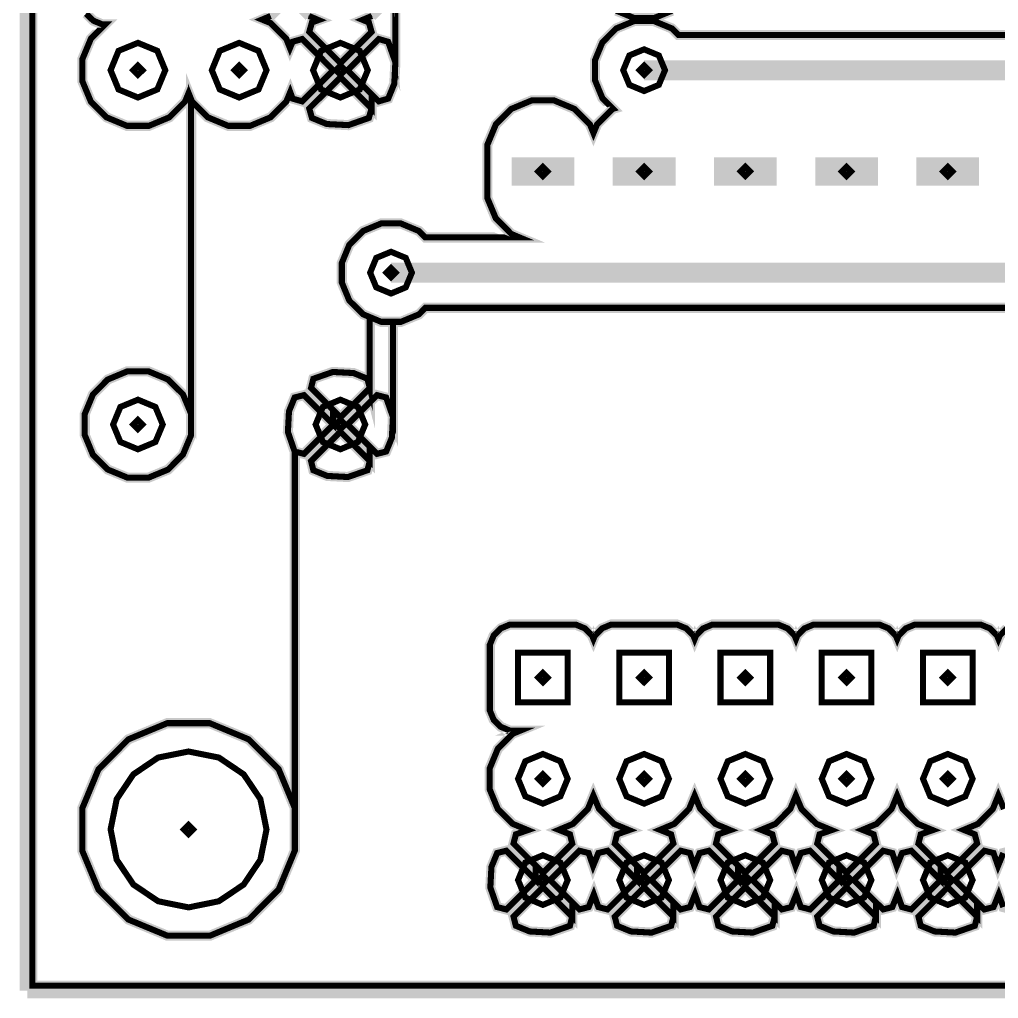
# Model space of a CAD drawing. Extents: x 0 to 6.22, y 0 to 4.04.
# Drawn here: x 0 to 0.967, y 0.001 to 0.968 of the extents above; entities that cross this region are included whole.
import ezdxf

# ---------------------------------------------------------------- set-up
doc = ezdxf.new("R2010")
doc.units = 0
doc.layers.get('0').update_dxf_attribs({"linetype": 'CONTINUOUS'})

msp = doc.modelspace()

# ---------------------------------------------------------------- linework, layer by layer
at = {"color": 0}
for points, const_width in [([(0.0076, 1.97711), (0.0076, 0.00857)], 0.015), ([(0.01264, 1.97211), (0.01264, 0.01362), (1.97114, 0.01362), (1.97114, 1.97211)], 0.01), ([(0.01264, 1.97211), (0.01264, 0.01362), (1.97114, 0.01362), (1.97114, 1.97211)], 0.006), ([(0.37131, 1.00559), (0.37131, 0.92589), (0.37023, 0.90457), (0.3642, 0.88992), (0.35482, 0.88721), (0.34782, 0.89421), (0.34782, 0.88021), (0.34511, 0.87082), (0.32492, 0.86372), (0.3036, 0.8648), (0.2889, 0.87082), (0.28624, 0.88021), (0.317, 0.91092), (0.34782, 0.88021), (0.34782, 0.89421), (0.32411, 0.91797), (0.35482, 0.94878), (0.3642, 0.94607), (0.37131, 0.92589), (0.37131, 1.00559)], 0.01), ([(0.37131, 1.00559), (0.37131, 0.92589), (0.37023, 0.90457), (0.3642, 0.88992), (0.35482, 0.88721), (0.34782, 0.89421), (0.34782, 0.88021), (0.34511, 0.87082), (0.32492, 0.86372), (0.3036, 0.8648), (0.2889, 0.87082), (0.28624, 0.88021), (0.317, 0.91092), (0.34782, 0.88021), (0.34782, 0.89421), (0.32411, 0.91797), (0.35482, 0.94878), (0.3642, 0.94607), (0.37131, 0.92589), (0.37131, 1.00559)], 0.006), ([(0.26351, 0.98687), (0.2481, 0.97152), (0.23964, 0.96799), (0.2481, 0.96452), (0.26351, 0.94911), (0.2672, 0.93989), (0.2698, 0.94607), (0.27924, 0.94878), (0.3099, 0.91797), (0.27924, 0.88721), (0.2698, 0.88992), (0.26742, 0.89638), (0.26351, 0.88688), (0.2481, 0.87147), (0.22792, 0.86306), (0.20611, 0.86306), (0.18593, 0.87147), (0.17052, 0.88688), (0.16954, 0.88932), (0.16954, 0.55762), (0.16151, 0.5383), (0.14681, 0.52349), (0.1275, 0.51552), (0.10661, 0.51552), (0.08729, 0.52349), (0.07254, 0.53819), (0.06451, 0.55751), (0.06451, 0.5784), (0.07254, 0.59771), (0.08724, 0.61247), (0.1065, 0.6205), (0.12744, 0.6205), (0.1467, 0.61247), (0.16151, 0.59782), (0.16954, 0.5785), (0.16954, 0.88932), (0.16699, 0.89529), (0.16352, 0.88688), (0.14811, 0.87147), (0.12793, 0.86306), (0.10612, 0.86306), (0.08594, 0.87147), (0.07053, 0.88688), (0.06212, 0.90712), (0.06212, 0.92887), (0.07053, 0.94911), (0.08453, 0.96311), (0.08214, 0.96311), (0.07292, 0.96691), (0.06592, 0.9739)], 0.01), ([(0.3635, 0.98687), (0.34809, 0.97152), (0.33892, 0.96772), (0.34511, 0.96517), (0.34782, 0.95578), (0.317, 0.92508), (0.28624, 0.95578), (0.2889, 0.96517), (0.29541, 0.9675), (0.28591, 0.97152), (0.27051, 0.98687)], 0.01), ([(0.2481, 0.97152), (0.23964, 0.96799), (0.2481, 0.96452), (0.26351, 0.94911), (0.2672, 0.93989), (0.2698, 0.94607), (0.27924, 0.94878), (0.3099, 0.91797), (0.27924, 0.88721), (0.2698, 0.88992), (0.26742, 0.89638), (0.26351, 0.88688), (0.2481, 0.87147), (0.22792, 0.86306), (0.20611, 0.86306), (0.18593, 0.87147), (0.17052, 0.88688), (0.16954, 0.88932), (0.16954, 0.55762), (0.16151, 0.5383), (0.14681, 0.52349), (0.1275, 0.51552), (0.10661, 0.51552), (0.08729, 0.52349), (0.07254, 0.53819), (0.06451, 0.55751), (0.06451, 0.5784), (0.07254, 0.59771), (0.08724, 0.61247), (0.1065, 0.6205), (0.12744, 0.6205), (0.1467, 0.61247), (0.16151, 0.59782), (0.16954, 0.5785), (0.16954, 0.88932), (0.16699, 0.89529), (0.16352, 0.88688), (0.14811, 0.87147), (0.12793, 0.86306), (0.10612, 0.86306), (0.08594, 0.87147), (0.07053, 0.88688), (0.06212, 0.90712), (0.06212, 0.92887), (0.07053, 0.94911), (0.08453, 0.96311), (0.08214, 0.96311), (0.07292, 0.96691), (0.06592, 0.9739)], 0.006), ([(0.64464, 0.97678), (0.62674, 0.9694), (0.60742, 0.9694), (0.58952, 0.97678)], 0.01), ([(0.64464, 0.97678), (0.62674, 0.9694), (0.60742, 0.9694), (0.58952, 0.97678)], 0.006), ([(1.0695, 0.68321), (0.40093, 0.68321), (0.39464, 0.67681), (0.37674, 0.66938), (0.36892, 0.66938), (0.36892, 0.57541), (0.36784, 0.55501), (0.3622, 0.54129), (0.35314, 0.53901), (0.34603, 0.54612), (0.34603, 0.5319), (0.3437, 0.52279), (0.32444, 0.51611), (0.30404, 0.5172), (0.29031, 0.52279), (0.28803, 0.5319), (0.317, 0.56087), (0.34603, 0.5319), (0.34603, 0.54612), (0.32411, 0.56798), (0.35314, 0.59701), (0.3622, 0.59467), (0.36892, 0.57541), (0.36892, 0.66938), (0.35742, 0.66938), (0.34603, 0.6741), (0.34603, 0.60411), (0.317, 0.57509), (0.3099, 0.58219), (0.3099, 0.56798), (0.28092, 0.53901), (0.27203, 0.54118), (0.27203, 0.14719), (0.25602, 0.10862), (0.22651, 0.07899), (0.18804, 0.06299), (0.14621, 0.06299), (0.10759, 0.07899), (0.07802, 0.10851), (0.06201, 0.14697), (0.06201, 0.1888), (0.07802, 0.22738), (0.10753, 0.257), (0.146, 0.273), (0.18782, 0.273), (0.2264, 0.257), (0.25602, 0.22748), (0.27203, 0.18902), (0.27203, 0.54118), (0.27181, 0.54129), (0.26514, 0.5606), (0.26622, 0.581), (0.27181, 0.59467), (0.28092, 0.59701), (0.3099, 0.56798), (0.3099, 0.58219), (0.28803, 0.60411), (0.29031, 0.61317), (0.30962, 0.6199), (0.33002, 0.61882), (0.3437, 0.61317), (0.34603, 0.60411), (0.34603, 0.6741), (0.33952, 0.67681), (0.32579, 0.69037), (0.31841, 0.70828), (0.31841, 0.72759), (0.32579, 0.7455), (0.33941, 0.75917), (0.35731, 0.7666), (0.37663, 0.7666), (0.39453, 0.75917), (0.40093, 0.75277), (0.49403, 0.75277), (0.48589, 0.75618), (0.47054, 0.77159), (0.46213, 0.79178), (0.46213, 0.84418), (0.47054, 0.86442), (0.48589, 0.87977), (0.50613, 0.88818), (0.52794, 0.88818), (0.54812, 0.87977), (0.56353, 0.86442), (0.567, 0.8559), (0.57053, 0.86442), (0.58594, 0.87977), (0.58632, 0.87988), (0.57579, 0.89041), (0.56841, 0.90831), (0.56841, 0.92757), (0.57579, 0.94547), (0.58941, 0.9592), (0.60731, 0.96658), (0.62663, 0.96658), (0.64453, 0.9592), (0.65093, 0.9528), (1.33301, 0.9528)], 0.01), ([(1.0695, 0.68321), (0.40093, 0.68321), (0.39464, 0.67681), (0.37674, 0.66938), (0.36892, 0.66938), (0.36892, 0.57541), (0.36784, 0.55501), (0.3622, 0.54129), (0.35314, 0.53901), (0.34603, 0.54612), (0.34603, 0.5319), (0.3437, 0.52279), (0.32444, 0.51611), (0.30404, 0.5172), (0.29031, 0.52279), (0.28803, 0.5319), (0.317, 0.56087), (0.34603, 0.5319), (0.34603, 0.54612), (0.32411, 0.56798), (0.35314, 0.59701), (0.3622, 0.59467), (0.36892, 0.57541), (0.36892, 0.66938), (0.35742, 0.66938), (0.34603, 0.6741), (0.34603, 0.60411), (0.317, 0.57509), (0.3099, 0.58219), (0.3099, 0.56798), (0.28092, 0.53901), (0.27203, 0.54118), (0.27203, 0.14719), (0.25602, 0.10862), (0.22651, 0.07899), (0.18804, 0.06299), (0.14621, 0.06299), (0.10759, 0.07899), (0.07802, 0.10851), (0.06201, 0.14697), (0.06201, 0.1888), (0.07802, 0.22738), (0.10753, 0.257), (0.146, 0.273), (0.18782, 0.273), (0.2264, 0.257), (0.25602, 0.22748), (0.27203, 0.18902), (0.27203, 0.54118), (0.27181, 0.54129), (0.26514, 0.5606), (0.26622, 0.581), (0.27181, 0.59467), (0.28092, 0.59701), (0.3099, 0.56798), (0.3099, 0.58219), (0.28803, 0.60411), (0.29031, 0.61317), (0.30962, 0.6199), (0.33002, 0.61882), (0.3437, 0.61317), (0.34603, 0.60411), (0.34603, 0.6741), (0.33952, 0.67681), (0.32579, 0.69037), (0.31841, 0.70828), (0.31841, 0.72759), (0.32579, 0.7455), (0.33941, 0.75917), (0.35731, 0.7666), (0.37663, 0.7666), (0.39453, 0.75917), (0.40093, 0.75277), (0.49403, 0.75277), (0.48589, 0.75618), (0.47054, 0.77159), (0.46213, 0.79178), (0.46213, 0.84418), (0.47054, 0.86442), (0.48589, 0.87977), (0.50613, 0.88818), (0.52794, 0.88818), (0.54812, 0.87977), (0.56353, 0.86442), (0.567, 0.8559), (0.57053, 0.86442), (0.58594, 0.87977), (0.58632, 0.87988), (0.57579, 0.89041), (0.56841, 0.90831), (0.56841, 0.92757), (0.57579, 0.94547), (0.58941, 0.9592), (0.60731, 0.96658), (0.62663, 0.96658), (0.64453, 0.9592), (0.65093, 0.9528), (1.33301, 0.9528)], 0.006), ([(0.34809, 0.97152), (0.33892, 0.96772), (0.34511, 0.96517), (0.34782, 0.95578), (0.317, 0.92508), (0.28624, 0.95578), (0.2889, 0.96517), (0.29541, 0.9675), (0.28591, 0.97152)], 0.006), ([(0.14404, 0.91797), (0.13612, 0.89893), (0.11703, 0.891), (0.09787, 0.89893), (0.09001, 0.91797), (0.09787, 0.93712), (0.11703, 0.94499), (0.13612, 0.93712), (0.14404, 0.91797)], 0.006), ([(0.24403, 0.91797), (0.23611, 0.89893), (0.21701, 0.891), (0.19786, 0.89893), (0.19, 0.91797), (0.19786, 0.93712), (0.21701, 0.94499), (0.23611, 0.93712), (0.24403, 0.91797)], 0.006), ([(0.34402, 0.91797), (0.3361, 0.89893), (0.317, 0.891), (0.29791, 0.89893), (0.29004, 0.91797), (0.29791, 0.93712), (0.317, 0.94499), (0.3361, 0.93712), (0.34402, 0.91797)], 0.006), ([(0.63764, 0.91797), (0.63157, 0.90348), (0.61703, 0.89741), (0.60243, 0.90348), (0.59641, 0.91797), (0.60243, 0.93256), (0.61703, 0.93859), (0.63157, 0.93256), (0.63764, 0.91797)], 0.006), ([(0.61703, 0.91797), (1.36702, 0.91797)], 0.0197), ([(0.51704, 0.80398), (0.51704, 0.83198)], 0.062), ([(0.61703, 0.80398), (0.61703, 0.83198)], 0.062), ([(0.71701, 0.80398), (0.71701, 0.83198)], 0.062), ([(0.817, 0.80398), (0.817, 0.83198)], 0.062), ([(0.91699, 0.80398), (0.91699, 0.83198)], 0.062), ([(0.38764, 0.71799), (0.38156, 0.70345), (0.36702, 0.69737), (0.35243, 0.70345), (0.34641, 0.71799), (0.35243, 0.73259), (0.36702, 0.73861), (0.38156, 0.73259), (0.38764, 0.71799)], 0.006), ([(0.36702, 0.71799), (1.61703, 0.71799)], 0.0197), ([(0.14149, 0.56798), (0.13428, 0.55073), (0.11703, 0.54351), (0.09966, 0.55073), (0.0925, 0.56798), (0.09966, 0.58534), (0.11703, 0.5925), (0.13428, 0.58534), (0.14149, 0.56798)], 0.006), ([(0.34153, 0.56798), (0.33431, 0.55073), (0.317, 0.54351), (0.2997, 0.55073), (0.29253, 0.56798), (0.2997, 0.58534), (0.317, 0.5925), (0.33431, 0.58534), (0.34153, 0.56798)], 0.006), ([(0.97249, 0.18821), (0.96691, 0.2015), (0.96154, 0.18831), (0.94683, 0.1735), (0.93273, 0.16759), (0.94368, 0.16319), (0.94602, 0.15408), (0.91699, 0.12511), (0.90994, 0.13222), (0.90994, 0.118), (0.88091, 0.08898), (0.8718, 0.09131), (0.8673, 0.1039), (0.8622, 0.09131), (0.85314, 0.08898), (0.84603, 0.09608), (0.84603, 0.08187), (0.8437, 0.07281), (0.82444, 0.06608), (0.80404, 0.06722), (0.79031, 0.07281), (0.78803, 0.08187), (0.817, 0.11089), (0.84603, 0.08187), (0.84603, 0.09608), (0.82411, 0.118), (0.85314, 0.14697), (0.8622, 0.14469), (0.86659, 0.132), (0.8718, 0.14469), (0.88091, 0.14697), (0.90994, 0.118), (0.90994, 0.13222), (0.88802, 0.15408), (0.8903, 0.16319), (0.90213, 0.16732), (0.88731, 0.1735), (0.8725, 0.18821), (0.86692, 0.2015), (0.86149, 0.18831), (0.84684, 0.1735), (0.83268, 0.16759), (0.8437, 0.16319), (0.84603, 0.15408), (0.817, 0.12511), (0.8099, 0.13222), (0.8099, 0.118), (0.78092, 0.08898), (0.77181, 0.09131), (0.76731, 0.1039), (0.76221, 0.09131), (0.75309, 0.08898), (0.74604, 0.09608), (0.74604, 0.08187), (0.74371, 0.07281), (0.72439, 0.06608), (0.70399, 0.06722), (0.69032, 0.07281), (0.68804, 0.08187), (0.71701, 0.11089), (0.74604, 0.08187), (0.74604, 0.09608), (0.72412, 0.118), (0.75309, 0.14697), (0.76221, 0.14469), (0.7666, 0.132), (0.77181, 0.14469), (0.78092, 0.14697), (0.8099, 0.118), (0.8099, 0.13222), (0.78803, 0.15408), (0.79031, 0.16319), (0.80214, 0.16732), (0.78733, 0.1735), (0.77251, 0.18821), (0.76693, 0.2015), (0.7615, 0.18831), (0.7468, 0.1735), (0.73269, 0.16759), (0.74371, 0.16319), (0.74604, 0.15408), (0.71701, 0.12511), (0.70991, 0.13222), (0.70991, 0.118), (0.68093, 0.08898), (0.67182, 0.09131), (0.66732, 0.1039), (0.66222, 0.09131), (0.6531, 0.08898), (0.646, 0.09608), (0.646, 0.08187), (0.64372, 0.07281), (0.6244, 0.06608), (0.604, 0.06722), (0.59033, 0.07281), (0.588, 0.08187), (0.61703, 0.11089), (0.646, 0.08187), (0.646, 0.09608), (0.62413, 0.118), (0.6531, 0.14697), (0.66222, 0.14469), (0.66661, 0.132), (0.67182, 0.14469), (0.68093, 0.14697), (0.70991, 0.118), (0.70991, 0.13222), (0.68804, 0.15408), (0.69032, 0.16319), (0.70209, 0.16732), (0.68734, 0.1735), (0.67253, 0.18821), (0.66694, 0.2015), (0.66151, 0.18831), (0.64681, 0.1735), (0.6327, 0.16759), (0.64372, 0.16319), (0.646, 0.15408), (0.61703, 0.12511), (0.60992, 0.13222), (0.60992, 0.118), (0.58089, 0.08898), (0.57183, 0.09131), (0.56733, 0.1039), (0.56223, 0.09131), (0.55311, 0.08898), (0.54601, 0.09608), (0.54601, 0.08187), (0.54373, 0.07281), (0.52441, 0.06608), (0.50401, 0.06722), (0.49034, 0.07281), (0.48801, 0.08187), (0.51704, 0.11089), (0.54601, 0.08187), (0.54601, 0.09608), (0.52414, 0.118), (0.55311, 0.14697), (0.56223, 0.14469), (0.56662, 0.132), (0.57183, 0.14469), (0.58089, 0.14697), (0.60992, 0.118), (0.60992, 0.13222), (0.588, 0.15408), (0.59033, 0.16319), (0.60211, 0.16732), (0.58729, 0.1735), (0.57254, 0.18821), (0.56689, 0.2015), (0.56152, 0.18831), (0.54682, 0.1735), (0.53272, 0.16759), (0.54373, 0.16319), (0.54601, 0.15408), (0.51704, 0.12511), (0.50993, 0.13222), (0.50993, 0.118), (0.4809, 0.08898), (0.47184, 0.09131), (0.46512, 0.11057), (0.4662, 0.13097), (0.47184, 0.14469), (0.4809, 0.14697), (0.50993, 0.118), (0.50993, 0.13222), (0.48801, 0.15408), (0.49034, 0.16319), (0.50211, 0.16732), (0.4873, 0.1735), (0.47249, 0.18821), (0.46452, 0.20752), (0.46452, 0.22841), (0.47249, 0.24767), (0.4872, 0.26248), (0.49463, 0.26557), (0.48459, 0.26557), (0.47542, 0.26937), (0.46842, 0.27637), (0.46463, 0.28548), (0.46463, 0.35037), (0.46842, 0.35959), (0.47542, 0.36659), (0.48454, 0.37039), (0.54943, 0.37039), (0.55859, 0.36659), (0.56559, 0.35959), (0.567, 0.35617), (0.56841, 0.35959), (0.57541, 0.36659), (0.58453, 0.37039), (0.64941, 0.37039), (0.65864, 0.36659), (0.66564, 0.35959), (0.66699, 0.35617), (0.6684, 0.35959), (0.6754, 0.36659), (0.68452, 0.37039), (0.7494, 0.37039), (0.75863, 0.36659), (0.76562, 0.35959), (0.76704, 0.35617), (0.76839, 0.35959), (0.77539, 0.36659), (0.78451, 0.37039), (0.84939, 0.37039), (0.85862, 0.36659), (0.86561, 0.35959), (0.86703, 0.35617), (0.86843, 0.35959), (0.87543, 0.36659), (0.88449, 0.37039), (0.94944, 0.37039), (0.9586, 0.36659), (0.9656, 0.35959), (0.96701, 0.35617), (0.96842, 0.35959), (0.97542, 0.36659)], 0.01), ([(0.97249, 0.18821), (0.96691, 0.2015), (0.96154, 0.18831), (0.94683, 0.1735), (0.93273, 0.16759), (0.94368, 0.16319), (0.94602, 0.15408), (0.91699, 0.12511), (0.90994, 0.13222), (0.90994, 0.118), (0.88091, 0.08898), (0.8718, 0.09131), (0.8673, 0.1039), (0.8622, 0.09131), (0.85314, 0.08898), (0.84603, 0.09608), (0.84603, 0.08187), (0.8437, 0.07281), (0.82444, 0.06608), (0.80404, 0.06722), (0.79031, 0.07281), (0.78803, 0.08187), (0.817, 0.11089), (0.84603, 0.08187), (0.84603, 0.09608), (0.82411, 0.118), (0.85314, 0.14697), (0.8622, 0.14469), (0.86659, 0.132), (0.8718, 0.14469), (0.88091, 0.14697), (0.90994, 0.118), (0.90994, 0.13222), (0.88802, 0.15408), (0.8903, 0.16319), (0.90213, 0.16732), (0.88731, 0.1735), (0.8725, 0.18821), (0.86692, 0.2015), (0.86149, 0.18831), (0.84684, 0.1735), (0.83268, 0.16759), (0.8437, 0.16319), (0.84603, 0.15408), (0.817, 0.12511), (0.8099, 0.13222), (0.8099, 0.118), (0.78092, 0.08898), (0.77181, 0.09131), (0.76731, 0.1039), (0.76221, 0.09131), (0.75309, 0.08898), (0.74604, 0.09608), (0.74604, 0.08187), (0.74371, 0.07281), (0.72439, 0.06608), (0.70399, 0.06722), (0.69032, 0.07281), (0.68804, 0.08187), (0.71701, 0.11089), (0.74604, 0.08187), (0.74604, 0.09608), (0.72412, 0.118), (0.75309, 0.14697), (0.76221, 0.14469), (0.7666, 0.132), (0.77181, 0.14469), (0.78092, 0.14697), (0.8099, 0.118), (0.8099, 0.13222), (0.78803, 0.15408), (0.79031, 0.16319), (0.80214, 0.16732), (0.78733, 0.1735), (0.77251, 0.18821), (0.76693, 0.2015), (0.7615, 0.18831), (0.7468, 0.1735), (0.73269, 0.16759), (0.74371, 0.16319), (0.74604, 0.15408), (0.71701, 0.12511), (0.70991, 0.13222), (0.70991, 0.118), (0.68093, 0.08898), (0.67182, 0.09131), (0.66732, 0.1039), (0.66222, 0.09131), (0.6531, 0.08898), (0.646, 0.09608), (0.646, 0.08187), (0.64372, 0.07281), (0.6244, 0.06608), (0.604, 0.06722), (0.59033, 0.07281), (0.588, 0.08187), (0.61703, 0.11089), (0.646, 0.08187), (0.646, 0.09608), (0.62413, 0.118), (0.6531, 0.14697), (0.66222, 0.14469), (0.66661, 0.132), (0.67182, 0.14469), (0.68093, 0.14697), (0.70991, 0.118), (0.70991, 0.13222), (0.68804, 0.15408), (0.69032, 0.16319), (0.70209, 0.16732), (0.68734, 0.1735), (0.67253, 0.18821), (0.66694, 0.2015), (0.66151, 0.18831), (0.64681, 0.1735), (0.6327, 0.16759), (0.64372, 0.16319), (0.646, 0.15408), (0.61703, 0.12511), (0.60992, 0.13222), (0.60992, 0.118), (0.58089, 0.08898), (0.57183, 0.09131), (0.56733, 0.1039), (0.56223, 0.09131), (0.55311, 0.08898), (0.54601, 0.09608), (0.54601, 0.08187), (0.54373, 0.07281), (0.52441, 0.06608), (0.50401, 0.06722), (0.49034, 0.07281), (0.48801, 0.08187), (0.51704, 0.11089), (0.54601, 0.08187), (0.54601, 0.09608), (0.52414, 0.118), (0.55311, 0.14697), (0.56223, 0.14469), (0.56662, 0.132), (0.57183, 0.14469), (0.58089, 0.14697), (0.60992, 0.118), (0.60992, 0.13222), (0.588, 0.15408), (0.59033, 0.16319), (0.60211, 0.16732), (0.58729, 0.1735), (0.57254, 0.18821), (0.56689, 0.2015), (0.56152, 0.18831), (0.54682, 0.1735), (0.53272, 0.16759), (0.54373, 0.16319), (0.54601, 0.15408), (0.51704, 0.12511), (0.50993, 0.13222), (0.50993, 0.118), (0.4809, 0.08898), (0.47184, 0.09131), (0.46512, 0.11057), (0.4662, 0.13097), (0.47184, 0.14469), (0.4809, 0.14697), (0.50993, 0.118), (0.50993, 0.13222), (0.48801, 0.15408), (0.49034, 0.16319), (0.50211, 0.16732), (0.4873, 0.1735), (0.47249, 0.18821), (0.46452, 0.20752), (0.46452, 0.22841), (0.47249, 0.24767), (0.4872, 0.26248), (0.49463, 0.26557), (0.48459, 0.26557), (0.47542, 0.26937), (0.46842, 0.27637), (0.46463, 0.28548), (0.46463, 0.35037), (0.46842, 0.35959), (0.47542, 0.36659), (0.48454, 0.37039), (0.54943, 0.37039), (0.55859, 0.36659), (0.56559, 0.35959), (0.567, 0.35617), (0.56841, 0.35959), (0.57541, 0.36659), (0.58453, 0.37039), (0.64941, 0.37039), (0.65864, 0.36659), (0.66564, 0.35959), (0.66699, 0.35617), (0.6684, 0.35959), (0.6754, 0.36659), (0.68452, 0.37039), (0.7494, 0.37039), (0.75863, 0.36659), (0.76562, 0.35959), (0.76704, 0.35617), (0.76839, 0.35959), (0.77539, 0.36659), (0.78451, 0.37039), (0.84939, 0.37039), (0.85862, 0.36659), (0.86561, 0.35959), (0.86703, 0.35617), (0.86843, 0.35959), (0.87543, 0.36659), (0.88449, 0.37039), (0.94944, 0.37039), (0.9586, 0.36659), (0.9656, 0.35959), (0.96701, 0.35617), (0.96842, 0.35959), (0.97542, 0.36659)], 0.006), ([(0.24403, 0.16797), (0.23796, 0.13802), (0.22146, 0.11355), (0.19694, 0.09706), (0.16699, 0.09098), (0.13699, 0.09706), (0.11252, 0.11355), (0.09603, 0.13802), (0.09001, 0.16797), (0.09603, 0.19797), (0.11252, 0.22244), (0.13699, 0.23899), (0.16699, 0.24501), (0.19694, 0.23899), (0.22146, 0.22244), (0.23796, 0.19797), (0.24403, 0.16797)], 0.006), ([(0.5415, 0.21799), (0.53429, 0.20068), (0.51704, 0.19347), (0.49967, 0.20068), (0.49251, 0.21799), (0.49967, 0.23535), (0.51704, 0.24251), (0.53429, 0.23535), (0.5415, 0.21799)], 0.006), ([(0.64149, 0.21799), (0.63428, 0.20068), (0.61703, 0.19347), (0.59966, 0.20068), (0.5925, 0.21799), (0.59966, 0.23535), (0.61703, 0.24251), (0.63428, 0.23535), (0.64149, 0.21799)], 0.006), ([(0.74154, 0.21799), (0.73432, 0.20068), (0.71701, 0.19347), (0.69965, 0.20068), (0.69249, 0.21799), (0.69965, 0.23535), (0.71701, 0.24251), (0.73432, 0.23535), (0.74154, 0.21799)], 0.006), ([(0.84152, 0.21799), (0.83431, 0.20068), (0.817, 0.19347), (0.7997, 0.20068), (0.79253, 0.21799), (0.7997, 0.23535), (0.817, 0.24251), (0.83431, 0.23535), (0.84152, 0.21799)], 0.006), ([(0.94151, 0.21799), (0.9343, 0.20068), (0.91699, 0.19347), (0.89968, 0.20068), (0.89252, 0.21799), (0.89968, 0.23535), (0.91699, 0.24251), (0.9343, 0.23535), (0.94151, 0.21799)], 0.006), ([(0.5415, 0.118), (0.53429, 0.10069), (0.51704, 0.09348), (0.49967, 0.10069), (0.49251, 0.118), (0.49967, 0.13531), (0.51704, 0.14247), (0.53429, 0.13531), (0.5415, 0.118)], 0.006), ([(0.64149, 0.118), (0.63428, 0.10069), (0.61703, 0.09348), (0.59966, 0.10069), (0.5925, 0.118), (0.59966, 0.13531), (0.61703, 0.14247), (0.63428, 0.13531), (0.64149, 0.118)], 0.006), ([(0.74154, 0.118), (0.73432, 0.10069), (0.71701, 0.09348), (0.69965, 0.10069), (0.69249, 0.118), (0.69965, 0.13531), (0.71701, 0.14247), (0.73432, 0.13531), (0.74154, 0.118)], 0.006), ([(0.84152, 0.118), (0.83431, 0.10069), (0.817, 0.09348), (0.7997, 0.10069), (0.79253, 0.118), (0.7997, 0.13531), (0.817, 0.14247), (0.83431, 0.13531), (0.84152, 0.118)], 0.006), ([(0.9809, 0.08898), (0.97184, 0.09131), (0.96728, 0.1039), (0.96218, 0.09131), (0.95312, 0.08898), (0.94602, 0.09608), (0.94602, 0.08187), (0.94368, 0.07281), (0.92443, 0.06608), (0.90402, 0.06722), (0.8903, 0.07281), (0.88802, 0.08187), (0.91699, 0.11089), (0.94602, 0.08187), (0.94602, 0.09608), (0.9241, 0.118), (0.95312, 0.14697), (0.96218, 0.14469), (0.96664, 0.132), (0.97184, 0.14469), (0.9809, 0.14697)], 0.01), ([(0.97184, 0.09131), (0.96728, 0.1039), (0.96218, 0.09131), (0.95312, 0.08898), (0.94602, 0.09608), (0.94602, 0.08187), (0.94368, 0.07281), (0.92443, 0.06608), (0.90402, 0.06722), (0.8903, 0.07281), (0.88802, 0.08187), (0.91699, 0.11089), (0.94602, 0.08187), (0.94602, 0.09608), (0.9241, 0.118), (0.95312, 0.14697), (0.96218, 0.14469), (0.96664, 0.132), (0.97184, 0.14469)], 0.006), ([(0.94151, 0.118), (0.9343, 0.10069), (0.91699, 0.09348), (0.89968, 0.10069), (0.89252, 0.118), (0.89968, 0.13531), (0.91699, 0.14247), (0.9343, 0.13531), (0.94151, 0.118)], 0.006), ([(0.0076, 0.00857), (1.97613, 0.00857)], 0.015)]:
    msp.add_lwpolyline(points, dxfattribs=dict(at, const_width=const_width))
for points in [[(0.01264, 1.97211), (0.01264, 0.01362), (1.97114, 0.01362), (1.97114, 1.97211)], [(0.37131, 1.00559), (0.37131, 0.92589), (0.37023, 0.90457), (0.3642, 0.88992), (0.35482, 0.88721), (0.34782, 0.89421), (0.34782, 0.88021), (0.34511, 0.87082), (0.32492, 0.86372), (0.3036, 0.8648), (0.2889, 0.87082), (0.28624, 0.88021), (0.317, 0.91092), (0.34782, 0.88021), (0.34782, 0.89421), (0.32411, 0.91797), (0.35482, 0.94878), (0.3642, 0.94607), (0.37131, 0.92589), (0.37131, 1.00559)], [(0.23964, 0.96799), (0.2481, 0.96452), (0.26351, 0.94911), (0.2672, 0.93989), (0.2698, 0.94607), (0.27924, 0.94878), (0.3099, 0.91797), (0.27924, 0.88721), (0.2698, 0.88992), (0.26742, 0.89638), (0.26351, 0.88688), (0.2481, 0.87147), (0.22792, 0.86306), (0.20611, 0.86306), (0.18593, 0.87147), (0.17052, 0.88688), (0.16954, 0.88932), (0.16954, 0.55762), (0.16151, 0.5383), (0.14681, 0.52349), (0.1275, 0.51552), (0.10661, 0.51552), (0.08729, 0.52349), (0.07254, 0.53819), (0.06451, 0.55751), (0.06451, 0.5784), (0.07254, 0.59771), (0.08724, 0.61247), (0.1065, 0.6205), (0.12744, 0.6205), (0.1467, 0.61247), (0.16151, 0.59782), (0.16954, 0.5785), (0.16954, 0.88932), (0.16699, 0.89529), (0.16352, 0.88688), (0.14811, 0.87147), (0.12793, 0.86306), (0.10612, 0.86306), (0.08594, 0.87147), (0.07053, 0.88688), (0.06212, 0.90712), (0.06212, 0.92887), (0.07053, 0.94911), (0.08453, 0.96311), (0.08214, 0.96311), (0.07292, 0.96691), (0.06592, 0.9739)], [(0.34809, 0.97152), (0.33892, 0.96772), (0.34511, 0.96517), (0.34782, 0.95578), (0.317, 0.92508), (0.28624, 0.95578), (0.2889, 0.96517), (0.29541, 0.9675), (0.28591, 0.97152)], [(1.0695, 0.68321), (0.40093, 0.68321), (0.39464, 0.67681), (0.37674, 0.66938), (0.36892, 0.66938), (0.36892, 0.57541), (0.36784, 0.55501), (0.3622, 0.54129), (0.35314, 0.53901), (0.34603, 0.54612), (0.34603, 0.5319), (0.3437, 0.52279), (0.32444, 0.51611), (0.30404, 0.5172), (0.29031, 0.52279), (0.28803, 0.5319), (0.317, 0.56087), (0.34603, 0.5319), (0.34603, 0.54612), (0.32411, 0.56798), (0.35314, 0.59701), (0.3622, 0.59467), (0.36892, 0.57541), (0.36892, 0.66938), (0.35742, 0.66938), (0.34603, 0.6741), (0.34603, 0.60411), (0.317, 0.57509), (0.3099, 0.58219), (0.3099, 0.56798), (0.28092, 0.53901), (0.27203, 0.54118), (0.27203, 0.14719), (0.25602, 0.10862), (0.22651, 0.07899), (0.18804, 0.06299), (0.14621, 0.06299), (0.10759, 0.07899), (0.07802, 0.10851), (0.06201, 0.14697), (0.06201, 0.1888), (0.07802, 0.22738), (0.10753, 0.257), (0.146, 0.273), (0.18782, 0.273), (0.2264, 0.257), (0.25602, 0.22748), (0.27203, 0.18902), (0.27203, 0.54118), (0.27181, 0.54129), (0.26514, 0.5606), (0.26622, 0.581), (0.27181, 0.59467), (0.28092, 0.59701), (0.3099, 0.56798), (0.3099, 0.58219), (0.28803, 0.60411), (0.29031, 0.61317), (0.30962, 0.6199), (0.33002, 0.61882), (0.3437, 0.61317), (0.34603, 0.60411), (0.34603, 0.6741), (0.33952, 0.67681), (0.32579, 0.69037), (0.31841, 0.70828), (0.31841, 0.72759), (0.32579, 0.7455), (0.33941, 0.75917), (0.35731, 0.7666), (0.37663, 0.7666), (0.39453, 0.75917), (0.40093, 0.75277), (0.49403, 0.75277), (0.48589, 0.75618), (0.47054, 0.77159), (0.46213, 0.79178), (0.46213, 0.84418), (0.47054, 0.86442), (0.48589, 0.87977), (0.50613, 0.88818), (0.52794, 0.88818), (0.54812, 0.87977), (0.56353, 0.86442), (0.567, 0.8559), (0.57053, 0.86442), (0.58594, 0.87977), (0.58632, 0.87988), (0.57579, 0.89041), (0.56841, 0.90831), (0.56841, 0.92757), (0.57579, 0.94547), (0.58941, 0.9592), (0.60731, 0.96658), (0.62663, 0.96658), (0.64453, 0.9592), (0.65093, 0.9528), (1.33301, 0.9528)], [(0.14404, 0.91797), (0.13612, 0.89893), (0.11703, 0.891), (0.09787, 0.89893), (0.09001, 0.91797), (0.09787, 0.93712), (0.11703, 0.94499), (0.13612, 0.93712), (0.14404, 0.91797)], [(0.24403, 0.91797), (0.23611, 0.89893), (0.21701, 0.891), (0.19786, 0.89893), (0.19, 0.91797), (0.19786, 0.93712), (0.21701, 0.94499), (0.23611, 0.93712), (0.24403, 0.91797)], [(0.34402, 0.91797), (0.3361, 0.89893), (0.317, 0.891), (0.29791, 0.89893), (0.29004, 0.91797), (0.29791, 0.93712), (0.317, 0.94499), (0.3361, 0.93712), (0.34402, 0.91797)], [(0.63764, 0.91797), (0.63157, 0.90348), (0.61703, 0.89741), (0.60243, 0.90348), (0.59641, 0.91797), (0.60243, 0.93256), (0.61703, 0.93859), (0.63157, 0.93256), (0.63764, 0.91797)], [(0.38764, 0.71799), (0.38156, 0.70345), (0.36702, 0.69737), (0.35243, 0.70345), (0.34641, 0.71799), (0.35243, 0.73259), (0.36702, 0.73861), (0.38156, 0.73259), (0.38764, 0.71799)], [(0.14149, 0.56798), (0.13428, 0.55073), (0.11703, 0.54351), (0.09966, 0.55073), (0.0925, 0.56798), (0.09966, 0.58534), (0.11703, 0.5925), (0.13428, 0.58534), (0.14149, 0.56798)], [(0.34153, 0.56798), (0.33431, 0.55073), (0.317, 0.54351), (0.2997, 0.55073), (0.29253, 0.56798), (0.2997, 0.58534), (0.317, 0.5925), (0.33431, 0.58534), (0.34153, 0.56798)], [(0.97249, 0.18821), (0.96691, 0.2015), (0.96154, 0.18831), (0.94683, 0.1735), (0.93273, 0.16759), (0.94368, 0.16319), (0.94602, 0.15408), (0.91699, 0.12511), (0.90994, 0.13222), (0.90994, 0.118), (0.88091, 0.08898), (0.8718, 0.09131), (0.8673, 0.1039), (0.8622, 0.09131), (0.85314, 0.08898), (0.84603, 0.09608), (0.84603, 0.08187), (0.8437, 0.07281), (0.82444, 0.06608), (0.80404, 0.06722), (0.79031, 0.07281), (0.78803, 0.08187), (0.817, 0.11089), (0.84603, 0.08187), (0.84603, 0.09608), (0.82411, 0.118), (0.85314, 0.14697), (0.8622, 0.14469), (0.86659, 0.132), (0.8718, 0.14469), (0.88091, 0.14697), (0.90994, 0.118), (0.90994, 0.13222), (0.88802, 0.15408), (0.8903, 0.16319), (0.90213, 0.16732), (0.88731, 0.1735), (0.8725, 0.18821), (0.86692, 0.2015), (0.86149, 0.18831), (0.84684, 0.1735), (0.83268, 0.16759), (0.8437, 0.16319), (0.84603, 0.15408), (0.817, 0.12511), (0.8099, 0.13222), (0.8099, 0.118), (0.78092, 0.08898), (0.77181, 0.09131), (0.76731, 0.1039), (0.76221, 0.09131), (0.75309, 0.08898), (0.74604, 0.09608), (0.74604, 0.08187), (0.74371, 0.07281), (0.72439, 0.06608), (0.70399, 0.06722), (0.69032, 0.07281), (0.68804, 0.08187), (0.71701, 0.11089), (0.74604, 0.08187), (0.74604, 0.09608), (0.72412, 0.118), (0.75309, 0.14697), (0.76221, 0.14469), (0.7666, 0.132), (0.77181, 0.14469), (0.78092, 0.14697), (0.8099, 0.118), (0.8099, 0.13222), (0.78803, 0.15408), (0.79031, 0.16319), (0.80214, 0.16732), (0.78733, 0.1735), (0.77251, 0.18821), (0.76693, 0.2015), (0.7615, 0.18831), (0.7468, 0.1735), (0.73269, 0.16759), (0.74371, 0.16319), (0.74604, 0.15408), (0.71701, 0.12511), (0.70991, 0.13222), (0.70991, 0.118), (0.68093, 0.08898), (0.67182, 0.09131), (0.66732, 0.1039), (0.66222, 0.09131), (0.6531, 0.08898), (0.646, 0.09608), (0.646, 0.08187), (0.64372, 0.07281), (0.6244, 0.06608), (0.604, 0.06722), (0.59033, 0.07281), (0.588, 0.08187), (0.61703, 0.11089), (0.646, 0.08187), (0.646, 0.09608), (0.62413, 0.118), (0.6531, 0.14697), (0.66222, 0.14469), (0.66661, 0.132), (0.67182, 0.14469), (0.68093, 0.14697), (0.70991, 0.118), (0.70991, 0.13222), (0.68804, 0.15408), (0.69032, 0.16319), (0.70209, 0.16732), (0.68734, 0.1735), (0.67253, 0.18821), (0.66694, 0.2015), (0.66151, 0.18831), (0.64681, 0.1735), (0.6327, 0.16759), (0.64372, 0.16319), (0.646, 0.15408), (0.61703, 0.12511), (0.60992, 0.13222), (0.60992, 0.118), (0.58089, 0.08898), (0.57183, 0.09131), (0.56733, 0.1039), (0.56223, 0.09131), (0.55311, 0.08898), (0.54601, 0.09608), (0.54601, 0.08187), (0.54373, 0.07281), (0.52441, 0.06608), (0.50401, 0.06722), (0.49034, 0.07281), (0.48801, 0.08187), (0.51704, 0.11089), (0.54601, 0.08187), (0.54601, 0.09608), (0.52414, 0.118), (0.55311, 0.14697), (0.56223, 0.14469), (0.56662, 0.132), (0.57183, 0.14469), (0.58089, 0.14697), (0.60992, 0.118), (0.60992, 0.13222), (0.588, 0.15408), (0.59033, 0.16319), (0.60211, 0.16732), (0.58729, 0.1735), (0.57254, 0.18821), (0.56689, 0.2015), (0.56152, 0.18831), (0.54682, 0.1735), (0.53272, 0.16759), (0.54373, 0.16319), (0.54601, 0.15408), (0.51704, 0.12511), (0.50993, 0.13222), (0.50993, 0.118), (0.4809, 0.08898), (0.47184, 0.09131), (0.46512, 0.11057), (0.4662, 0.13097), (0.47184, 0.14469), (0.4809, 0.14697), (0.50993, 0.118), (0.50993, 0.13222), (0.48801, 0.15408), (0.49034, 0.16319), (0.50211, 0.16732), (0.4873, 0.1735), (0.47249, 0.18821), (0.46452, 0.20752), (0.46452, 0.22841), (0.47249, 0.24767), (0.4872, 0.26248), (0.49463, 0.26557), (0.48459, 0.26557), (0.47542, 0.26937), (0.46842, 0.27637), (0.46463, 0.28548), (0.46463, 0.35037), (0.46842, 0.35959), (0.47542, 0.36659), (0.48454, 0.37039), (0.54943, 0.37039), (0.55859, 0.36659), (0.56559, 0.35959), (0.567, 0.35617), (0.56841, 0.35959), (0.57541, 0.36659), (0.58453, 0.37039), (0.64941, 0.37039), (0.65864, 0.36659), (0.66564, 0.35959), (0.66699, 0.35617), (0.6684, 0.35959), (0.6754, 0.36659), (0.68452, 0.37039), (0.7494, 0.37039), (0.75863, 0.36659), (0.76562, 0.35959), (0.76704, 0.35617), (0.76839, 0.35959), (0.77539, 0.36659), (0.78451, 0.37039), (0.84939, 0.37039), (0.85862, 0.36659), (0.86561, 0.35959), (0.86703, 0.35617), (0.86843, 0.35959), (0.87543, 0.36659), (0.88449, 0.37039), (0.94944, 0.37039), (0.9586, 0.36659), (0.9656, 0.35959), (0.96701, 0.35617), (0.96842, 0.35959)], [(0.24403, 0.16797), (0.23796, 0.13802), (0.22146, 0.11355), (0.19694, 0.09706), (0.16699, 0.09098), (0.13699, 0.09706), (0.11252, 0.11355), (0.09603, 0.13802), (0.09001, 0.16797), (0.09603, 0.19797), (0.11252, 0.22244), (0.13699, 0.23899), (0.16699, 0.24501), (0.19694, 0.23899), (0.22146, 0.22244), (0.23796, 0.19797), (0.24403, 0.16797)], [(0.5415, 0.21799), (0.53429, 0.20068), (0.51704, 0.19347), (0.49967, 0.20068), (0.49251, 0.21799), (0.49967, 0.23535), (0.51704, 0.24251), (0.53429, 0.23535), (0.5415, 0.21799)], [(0.64149, 0.21799), (0.63428, 0.20068), (0.61703, 0.19347), (0.59966, 0.20068), (0.5925, 0.21799), (0.59966, 0.23535), (0.61703, 0.24251), (0.63428, 0.23535), (0.64149, 0.21799)], [(0.74154, 0.21799), (0.73432, 0.20068), (0.71701, 0.19347), (0.69965, 0.20068), (0.69249, 0.21799), (0.69965, 0.23535), (0.71701, 0.24251), (0.73432, 0.23535), (0.74154, 0.21799)], [(0.84152, 0.21799), (0.83431, 0.20068), (0.817, 0.19347), (0.7997, 0.20068), (0.79253, 0.21799), (0.7997, 0.23535), (0.817, 0.24251), (0.83431, 0.23535), (0.84152, 0.21799)], [(0.94151, 0.21799), (0.9343, 0.20068), (0.91699, 0.19347), (0.89968, 0.20068), (0.89252, 0.21799), (0.89968, 0.23535), (0.91699, 0.24251), (0.9343, 0.23535), (0.94151, 0.21799)], [(0.96728, 0.1039), (0.96218, 0.09131), (0.95312, 0.08898), (0.94602, 0.09608), (0.94602, 0.08187), (0.94368, 0.07281), (0.92443, 0.06608), (0.90402, 0.06722), (0.8903, 0.07281), (0.88802, 0.08187), (0.91699, 0.11089), (0.94602, 0.08187), (0.94602, 0.09608), (0.9241, 0.118), (0.95312, 0.14697), (0.96218, 0.14469), (0.96664, 0.132), (0.97184, 0.14469)], [(0.5415, 0.118), (0.53429, 0.10069), (0.51704, 0.09348), (0.49967, 0.10069), (0.49251, 0.118), (0.49967, 0.13531), (0.51704, 0.14247), (0.53429, 0.13531), (0.5415, 0.118)], [(0.64149, 0.118), (0.63428, 0.10069), (0.61703, 0.09348), (0.59966, 0.10069), (0.5925, 0.118), (0.59966, 0.13531), (0.61703, 0.14247), (0.63428, 0.13531), (0.64149, 0.118)], [(0.74154, 0.118), (0.73432, 0.10069), (0.71701, 0.09348), (0.69965, 0.10069), (0.69249, 0.118), (0.69965, 0.13531), (0.71701, 0.14247), (0.73432, 0.13531), (0.74154, 0.118)], [(0.84152, 0.118), (0.83431, 0.10069), (0.817, 0.09348), (0.7997, 0.10069), (0.79253, 0.118), (0.7997, 0.13531), (0.817, 0.14247), (0.83431, 0.13531), (0.84152, 0.118)], [(0.94151, 0.118), (0.9343, 0.10069), (0.91699, 0.09348), (0.89968, 0.10069), (0.89252, 0.118), (0.89968, 0.13531), (0.91699, 0.14247), (0.9343, 0.13531), (0.94151, 0.118)]]:
    msp.add_lwpolyline(points, dxfattribs=at)
at = {"color": 7, "const_width": 0.006}
for points in [[(0.12153, 0.91797), (0.11703, 0.91352), (0.11252, 0.91797), (0.11703, 0.92247), (0.12153, 0.91797)], [(0.22152, 0.91797), (0.21701, 0.91352), (0.21251, 0.91797), (0.21701, 0.92247), (0.22152, 0.91797)], [(0.32151, 0.91797), (0.317, 0.91352), (0.3125, 0.91797), (0.317, 0.92247), (0.32151, 0.91797)], [(0.62153, 0.91797), (0.61703, 0.91352), (0.61252, 0.91797), (0.61703, 0.92247), (0.62153, 0.91797)], [(0.52154, 0.81798), (0.51704, 0.81348), (0.51253, 0.81798), (0.51704, 0.82248), (0.52154, 0.81798)], [(0.62153, 0.81798), (0.61703, 0.81348), (0.61252, 0.81798), (0.61703, 0.82248), (0.62153, 0.81798)], [(0.72152, 0.81798), (0.71701, 0.81348), (0.71251, 0.81798), (0.71701, 0.82248), (0.72152, 0.81798)], [(0.82151, 0.81798), (0.817, 0.81348), (0.8125, 0.81798), (0.817, 0.82248), (0.82151, 0.81798)], [(0.9215, 0.81798), (0.91699, 0.81348), (0.91249, 0.81798), (0.91699, 0.82248), (0.9215, 0.81798)], [(0.37153, 0.71799), (0.36702, 0.71349), (0.36252, 0.71799), (0.36702, 0.72249), (0.37153, 0.71799)], [(0.12153, 0.56798), (0.11703, 0.56348), (0.11252, 0.56798), (0.11703, 0.57248), (0.12153, 0.56798)], [(0.32151, 0.56798), (0.317, 0.56348), (0.3125, 0.56798), (0.317, 0.57248), (0.32151, 0.56798)], [(0.52154, 0.31798), (0.51704, 0.31348), (0.51253, 0.31798), (0.51704, 0.32248), (0.52154, 0.31798)], [(0.62153, 0.31798), (0.61703, 0.31348), (0.61252, 0.31798), (0.61703, 0.32248), (0.62153, 0.31798)], [(0.72152, 0.31798), (0.71701, 0.31348), (0.71251, 0.31798), (0.71701, 0.32248), (0.72152, 0.31798)], [(0.82151, 0.31798), (0.817, 0.31348), (0.8125, 0.31798), (0.817, 0.32248), (0.82151, 0.31798)], [(0.9215, 0.31798), (0.91699, 0.31348), (0.91249, 0.31798), (0.91699, 0.32248), (0.9215, 0.31798)], [(0.52154, 0.21799), (0.51704, 0.21349), (0.51253, 0.21799), (0.51704, 0.22249), (0.52154, 0.21799)], [(0.62153, 0.21799), (0.61703, 0.21349), (0.61252, 0.21799), (0.61703, 0.22249), (0.62153, 0.21799)], [(0.72152, 0.21799), (0.71701, 0.21349), (0.71251, 0.21799), (0.71701, 0.22249), (0.72152, 0.21799)], [(0.82151, 0.21799), (0.817, 0.21349), (0.8125, 0.21799), (0.817, 0.22249), (0.82151, 0.21799)], [(0.9215, 0.21799), (0.91699, 0.21349), (0.91249, 0.21799), (0.91699, 0.22249), (0.9215, 0.21799)], [(0.1715, 0.16797), (0.16699, 0.16352), (0.16254, 0.16797), (0.16699, 0.17247), (0.1715, 0.16797)], [(0.52154, 0.118), (0.51704, 0.1135), (0.51253, 0.118), (0.51704, 0.1225), (0.52154, 0.118)], [(0.62153, 0.118), (0.61703, 0.1135), (0.61252, 0.118), (0.61703, 0.1225), (0.62153, 0.118)], [(0.72152, 0.118), (0.71701, 0.1135), (0.71251, 0.118), (0.71701, 0.1225), (0.72152, 0.118)], [(0.82151, 0.118), (0.817, 0.1135), (0.8125, 0.118), (0.817, 0.1225), (0.82151, 0.118)], [(0.9215, 0.118), (0.91699, 0.1135), (0.91249, 0.118), (0.91699, 0.1225), (0.9215, 0.118)]]:
    msp.add_lwpolyline(points, dxfattribs=at)
at = {"color": 7}
for points in [[(0.12153, 0.91797), (0.11703, 0.91352), (0.11252, 0.91797), (0.11703, 0.92247), (0.12153, 0.91797)], [(0.22152, 0.91797), (0.21701, 0.91352), (0.21251, 0.91797), (0.21701, 0.92247), (0.22152, 0.91797)], [(0.32151, 0.91797), (0.317, 0.91352), (0.3125, 0.91797), (0.317, 0.92247), (0.32151, 0.91797)], [(0.62153, 0.91797), (0.61703, 0.91352), (0.61252, 0.91797), (0.61703, 0.92247), (0.62153, 0.91797)], [(0.52154, 0.81798), (0.51704, 0.81348), (0.51253, 0.81798), (0.51704, 0.82248), (0.52154, 0.81798)], [(0.62153, 0.81798), (0.61703, 0.81348), (0.61252, 0.81798), (0.61703, 0.82248), (0.62153, 0.81798)], [(0.72152, 0.81798), (0.71701, 0.81348), (0.71251, 0.81798), (0.71701, 0.82248), (0.72152, 0.81798)], [(0.82151, 0.81798), (0.817, 0.81348), (0.8125, 0.81798), (0.817, 0.82248), (0.82151, 0.81798)], [(0.9215, 0.81798), (0.91699, 0.81348), (0.91249, 0.81798), (0.91699, 0.82248), (0.9215, 0.81798)], [(0.37153, 0.71799), (0.36702, 0.71349), (0.36252, 0.71799), (0.36702, 0.72249), (0.37153, 0.71799)], [(0.12153, 0.56798), (0.11703, 0.56348), (0.11252, 0.56798), (0.11703, 0.57248), (0.12153, 0.56798)], [(0.32151, 0.56798), (0.317, 0.56348), (0.3125, 0.56798), (0.317, 0.57248), (0.32151, 0.56798)], [(0.52154, 0.31798), (0.51704, 0.31348), (0.51253, 0.31798), (0.51704, 0.32248), (0.52154, 0.31798)], [(0.62153, 0.31798), (0.61703, 0.31348), (0.61252, 0.31798), (0.61703, 0.32248), (0.62153, 0.31798)], [(0.72152, 0.31798), (0.71701, 0.31348), (0.71251, 0.31798), (0.71701, 0.32248), (0.72152, 0.31798)], [(0.82151, 0.31798), (0.817, 0.31348), (0.8125, 0.31798), (0.817, 0.32248), (0.82151, 0.31798)], [(0.9215, 0.31798), (0.91699, 0.31348), (0.91249, 0.31798), (0.91699, 0.32248), (0.9215, 0.31798)], [(0.52154, 0.21799), (0.51704, 0.21349), (0.51253, 0.21799), (0.51704, 0.22249), (0.52154, 0.21799)], [(0.62153, 0.21799), (0.61703, 0.21349), (0.61252, 0.21799), (0.61703, 0.22249), (0.62153, 0.21799)], [(0.72152, 0.21799), (0.71701, 0.21349), (0.71251, 0.21799), (0.71701, 0.22249), (0.72152, 0.21799)], [(0.82151, 0.21799), (0.817, 0.21349), (0.8125, 0.21799), (0.817, 0.22249), (0.82151, 0.21799)], [(0.9215, 0.21799), (0.91699, 0.21349), (0.91249, 0.21799), (0.91699, 0.22249), (0.9215, 0.21799)], [(0.1715, 0.16797), (0.16699, 0.16352), (0.16254, 0.16797), (0.16699, 0.17247), (0.1715, 0.16797)], [(0.52154, 0.118), (0.51704, 0.1135), (0.51253, 0.118), (0.51704, 0.1225), (0.52154, 0.118)], [(0.62153, 0.118), (0.61703, 0.1135), (0.61252, 0.118), (0.61703, 0.1225), (0.62153, 0.118)], [(0.72152, 0.118), (0.71701, 0.1135), (0.71251, 0.118), (0.71701, 0.1225), (0.72152, 0.118)], [(0.82151, 0.118), (0.817, 0.1135), (0.8125, 0.118), (0.817, 0.1225), (0.82151, 0.118)], [(0.9215, 0.118), (0.91699, 0.1135), (0.91249, 0.118), (0.91699, 0.1225), (0.9215, 0.118)]]:
    msp.add_lwpolyline(points, dxfattribs=at)
at = {"color": 0, "const_width": 0.006}
for points in [[(0.49251, 0.3425), (0.49251, 0.29351), (0.5415, 0.29351), (0.5415, 0.3425), (0.49251, 0.3425)], [(0.5925, 0.3425), (0.5925, 0.29351), (0.64149, 0.29351), (0.64149, 0.3425), (0.5925, 0.3425)], [(0.69249, 0.3425), (0.69249, 0.29351), (0.74154, 0.29351), (0.74154, 0.3425), (0.69249, 0.3425)], [(0.79253, 0.3425), (0.79253, 0.29351), (0.84152, 0.29351), (0.84152, 0.3425), (0.79253, 0.3425)], [(0.89252, 0.3425), (0.89252, 0.29351), (0.94151, 0.29351), (0.94151, 0.3425), (0.89252, 0.3425)]]:
    msp.add_lwpolyline(points, close=True, dxfattribs=at)
at = {"color": 0}
for points in [[(0.49251, 0.3425), (0.5415, 0.3425), (0.5415, 0.29351), (0.49251, 0.29351), (0.49251, 0.3425)], [(0.5925, 0.3425), (0.64149, 0.3425), (0.64149, 0.29351), (0.5925, 0.29351), (0.5925, 0.3425)], [(0.69249, 0.3425), (0.74154, 0.3425), (0.74154, 0.29351), (0.69249, 0.29351), (0.69249, 0.3425)], [(0.79253, 0.3425), (0.84152, 0.3425), (0.84152, 0.29351), (0.79253, 0.29351), (0.79253, 0.3425)], [(0.89252, 0.3425), (0.94151, 0.3425), (0.94151, 0.29351), (0.89252, 0.29351), (0.89252, 0.3425)]]:
    msp.add_lwpolyline(points, close=True, dxfattribs=at)

doc.saveas('drawing.dxf')
